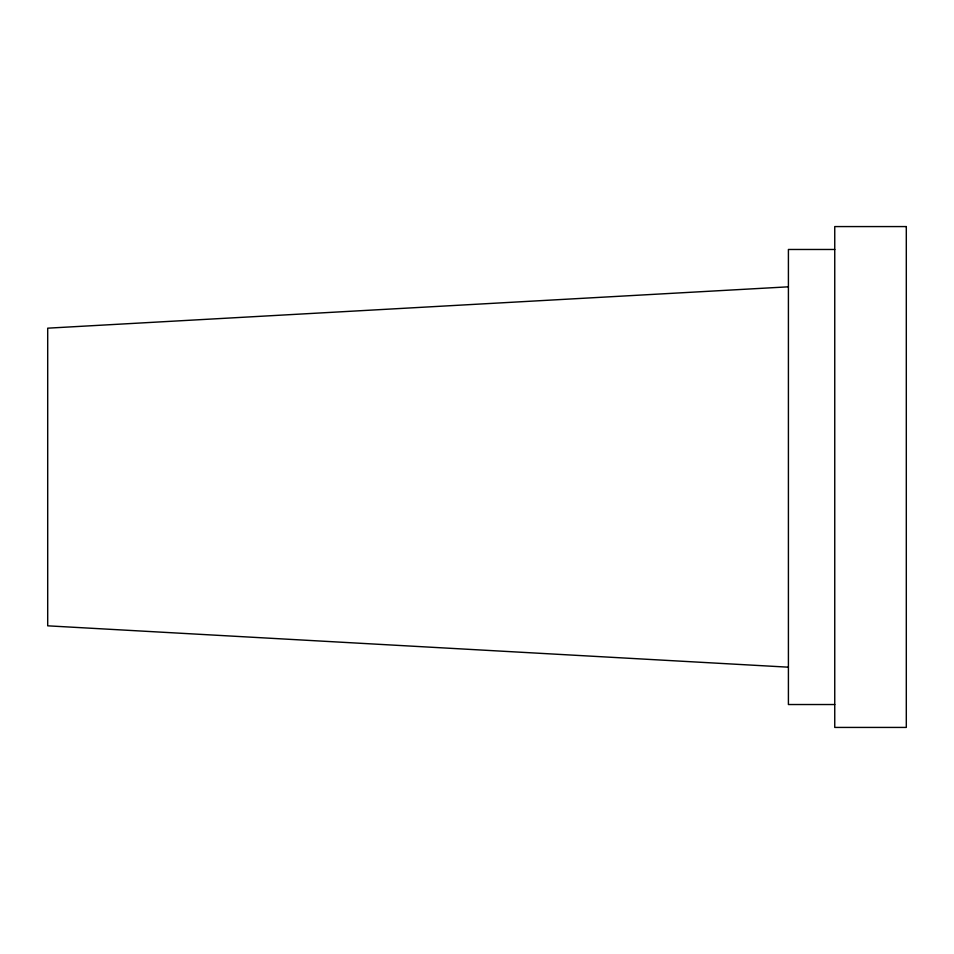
<?xml version="1.0" encoding="UTF-8"?>
<svg xmlns="http://www.w3.org/2000/svg" width="954" height="954" viewBox="0 0 954 954"><rect width="100%" height="100%" fill="white"/><g stroke="black" fill="none" stroke-linecap="round" stroke-linejoin="round"><path stroke-width="1.43" d="M788.409 286.82L47.7 328.176L47.7 625.824L788.409 667.18M834.75 249.471L788.409 249.471L788.409 704.529L834.75 704.529M906.3 226.575L834.75 226.575L834.75 727.425L906.3 727.425L906.3 226.575"/></g></svg>
